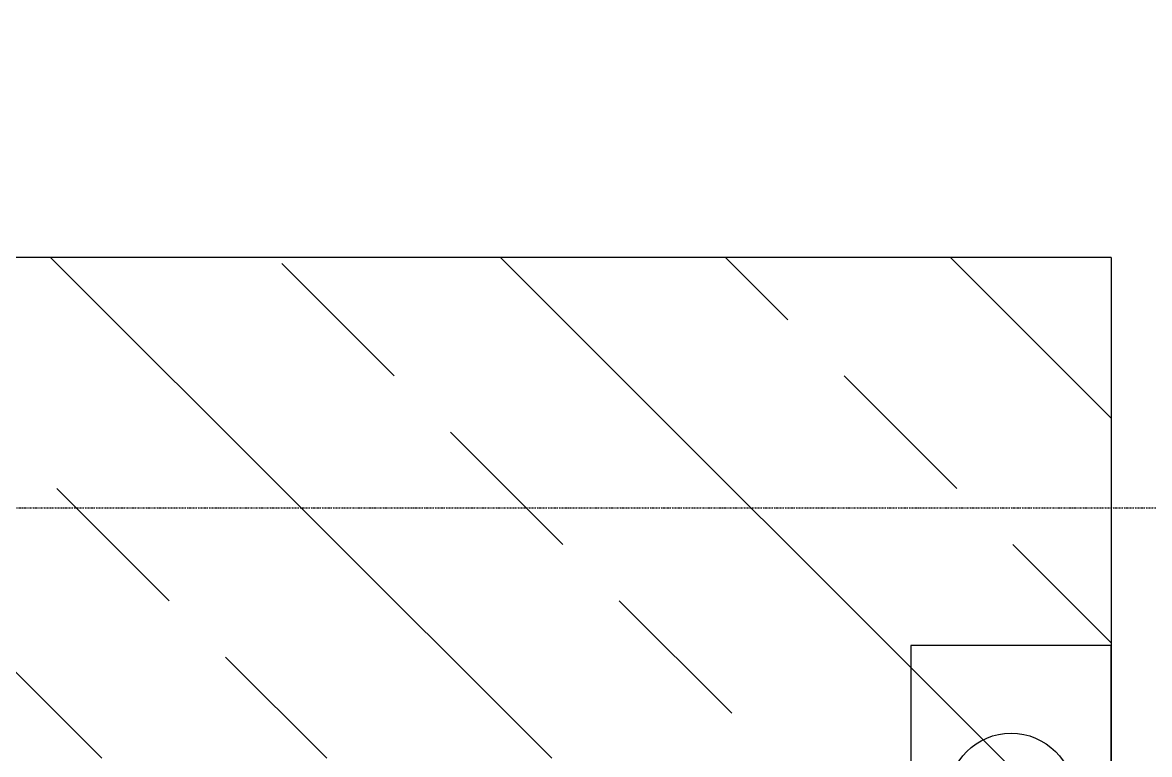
# Model space of a CAD drawing. Header units: millimetres. Extents: x -13147 to 51584, y -41547 to 69958.
# Drawn here: x 41519.9 to 41969.7, y -2374 to -2081.7 of the extents above; entities that cross this region are included whole.
import ezdxf

# ---------------------------------------------------------------- set-up
doc = ezdxf.new("R2010")
doc.units = ezdxf.units.MM
doc.linetypes.add('HIDDEN2', pattern=[0.1875, 0.125, -0.0625])
doc.linetypes.add('STRICHPUNKT', pattern=[1, 0.5, -0.25, 0, -0.25])
for name, color, linetype in [('00_HLP---------M0', 251, 'Continuous'), ('02-AXO-G00-L05-M0', 251, 'STRICHPUNKT'), ('02-FIL-G00-L05-STB', 251, 'Continuous'), ('02-TWA-G00-L05-M0', 251, 'Continuous'), ('07-SAN---------M0', 251, 'Continuous'), ('07-SAN-G00-L05-KLIMA', 8, 'Continuous')]:
    doc.layers.add(name, color=color, linetype=linetype)

# ---------------------------------------------------------------- blocks, each defined once
blk = doc.blocks.new('07_Klimasifon')
at = {"layer": '00_HLP---------M0', "linetype": 'HIDDEN2', "ltscale": 0.3}
blk.add_lwpolyline([(0, -0.1), (0.08, -0.1), (0.08, 0), (0, 0)], close=True, dxfattribs=at)
at = {"layer": '07-SAN---------M0'}
blk.add_lwpolyline([(0, -0.22), (0.08, -0.22), (0.08, -0.1), (0, -0.1)], close=True, dxfattribs=at)
blk.add_circle((0.04, -0.16), 0.025, dxfattribs=at)

msp = doc.modelspace()

# ---------------------------------------------------------------- hatches: boundary and pattern name
at = {"layer": '02-FIL-G00-L05-STB'}
h = msp.add_hatch(dxfattribs=at)
h.set_pattern_fill('ANSI33', color=256, scale=20, angle=197.046541, style=0)
h.set_pattern_definition([(135, (-38458.13, -45395.47), (-89.80256, -89.80256), []), (135, (-38458.13, -45305.67), (-89.80256, -89.80256), [63.5, -31.75])])
h.paths.add_polyline_path([(41184.505, 624.5294), (43754.505, 624.5294), (43754.505, 1594.5294), (46254.505, 1594.5294), (46254.505, 444.5294), (46454.5242, 444.5294), (46454.5887, 444.5294), (46454.505, 1794.5294), (43754.505, 1794.5294), (43754.505, 1984.5294), (43554.505, 1984.5294), (43554.505, 824.5294), (39579.505, 824.5294), (39579.505, 624.5294), (40984.505, 624.5294), (40984.505, -2175.4706), (40924.505, -2175.4706), (40924.505, -2375.4706), (41754.505, -2375.4706), (41754.505, -2550.4706), (41954.505, -2550.4706), (41954.505, -2175.4706), (41184.505, -2175.4706)])

# ---------------------------------------------------------------- linework, layer by layer
at = {"layer": '02-AXO-G00-L05-M0'}
msp.add_lwpolyline([(16441.8735, -2275.4706), (50054.505, -2275.4706)], dxfattribs=at)
at = {"layer": '02-TWA-G00-L05-M0'}
for q in [(41184.505, -2175.4706), (41954.505, -2550.4706)]:
    msp.add_line((41954.505, -2175.4706), q, dxfattribs=at)

# ---------------------------------------------------------------- block references
at = {"layer": '07-SAN-G00-L05-KLIMA', "xscale": 1000, "yscale": 1000, "zscale": 1000, "rotation": 180.0000000045795}
msp.add_blockref('07_Klimasifon', (41954.505, -2550.4706), dxfattribs=at)

doc.saveas('drawing.dxf')
